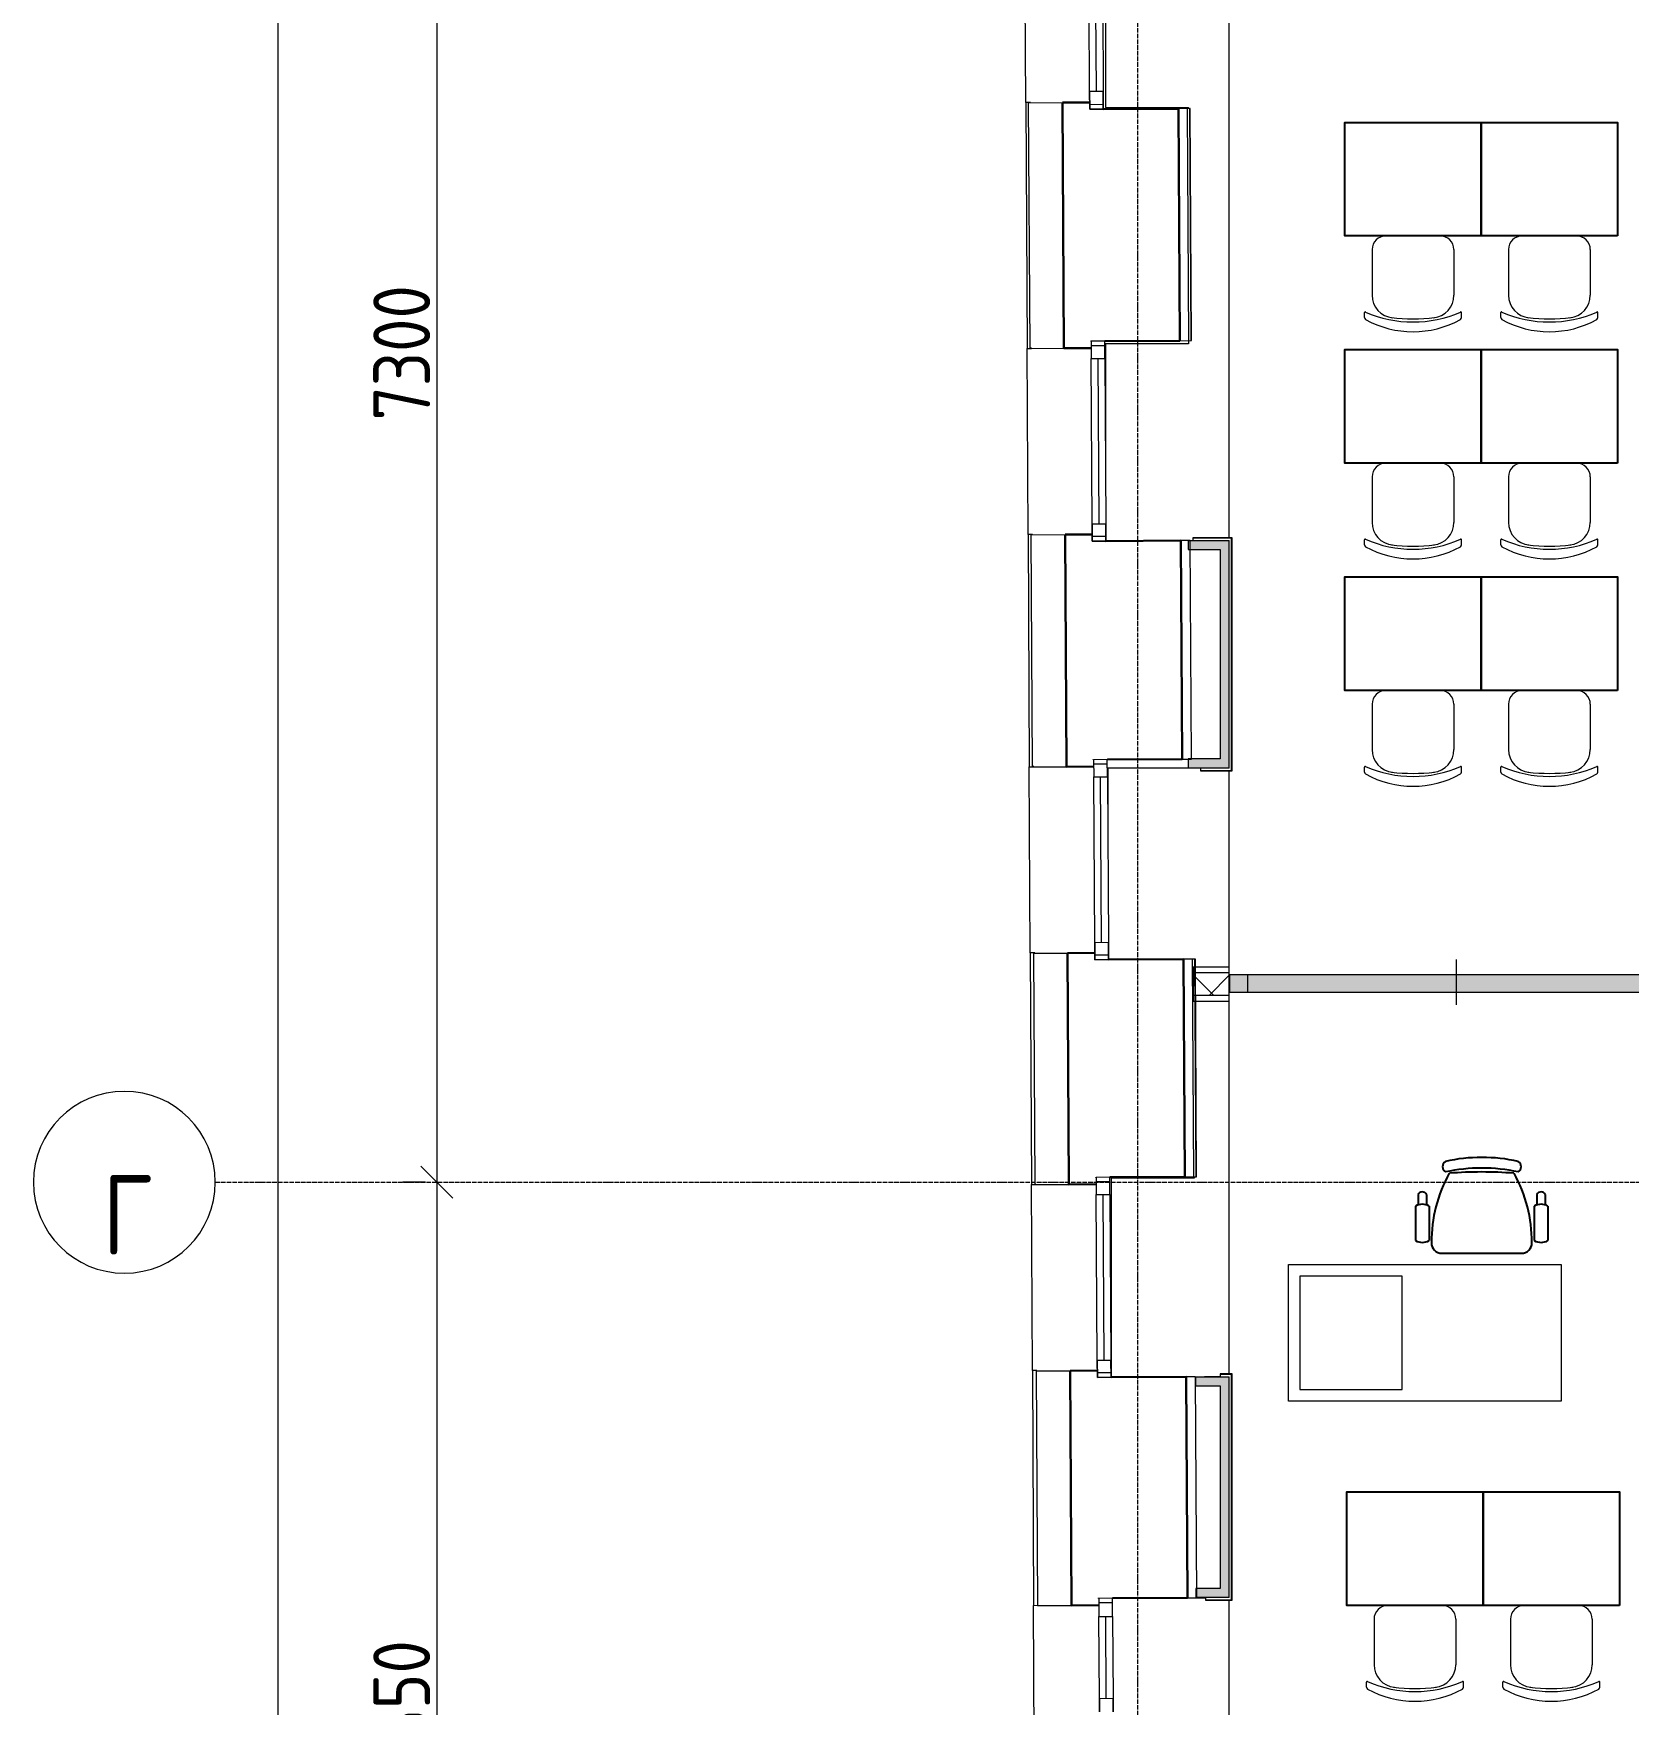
# Model space of a CAD drawing. Header units: millimetres. Extents: x -42533 to 645315, y 3457 to 82611.
# Drawn here: x 269187 to 276205, y 37122 to 44476 of the extents above; entities that cross this region are included whole.
import ezdxf

# ---------------------------------------------------------------- set-up
doc = ezdxf.new("R2010")
doc.units = ezdxf.units.MM
doc.linetypes.add('ADSK_Линия сетки', pattern=[25, 20, -2.5, 0, -2.5])
for name, color, linetype, lineweight in [('_ Окна', 7, 'Continuous', 9), ('Окна', 7, 'Continuous', 9), ('Оси', 253, 'Continuous', 9), ('Перекрытие', 7, 'Continuous', 18), ('Размеры', 7, 'Continuous', 9), ('Стены внутренние', 7, 'Continuous', 18), ('Стены наружные', 7, 'Continuous', 18), ('Стены несущие', 7, 'Continuous', 30), ('Стены отделка', 7, 'Continuous', 30), ('Стены штриховка', 7, 'Continuous', 9), ('ТХ', 5, 'Continuous', 0), ('Узлы', 7, 'Continuous', 18), ('ШТРИХОВКА', 252, 'Continuous', 15)]:
    doc.layers.add(name, color=color, linetype=linetype, lineweight=lineweight)
doc.layers.add('Линии', color=7, linetype='Continuous', lineweight=9, true_color=0x00a600)
doc.layers.add('ЭОМ_Лотки рабочие', color=5, linetype='Continuous')
doc.styles.add('GOST Common', font='GOST_Common.ttf', dxfattribs={"width": 0.9, "height": 350})
doc.styles.add('GOST Common_1', font='GOST_Common.ttf', dxfattribs={"width": 0.9, "height": 250})
doc.dimstyles.new('ADSK_Основной_2_5_мм', dxfattribs={"dimscale": 304.8, "dimtxt": 251.428749, "dimasz": 0.463911, "dimexe": 0.492126, "dimexo": 0.492126, "dimgap": 0.098425, "dimtad": 1, "dimrnd": 0.01, "dimdsep": 46, "dimtxsty": 'GOST Common_1', "dimblk1": 'OBLIQUE', "dimblk2": 'OBLIQUE', "dimsah": 1, "dimcen": 0.09, "dimdle": 0.492126, "dimazin": 2, "dimtfac": 1, "dimtdec": 4, "dimtix": 1, "dimtmove": 0, "dimatfit": 3, "dimfxl": 1, "dimtvp": 1, "dimtolj": 1, "dimtzin": 0, "dimlwd": 20, "dimlwe": 20, "dimarcsym": 2})

# ---------------------------------------------------------------- blocks, each defined once
blk = doc.blocks.new('_Oblique')
at = {"color": 0, "linetype": 'ByBlock', "lineweight": -2}
blk.add_line((-0.5, -0.5), (0.5, 0.5), dxfattribs=at)
blk = doc.blocks.new('*D1119')
at = {"layer": 'Defpoints', "color": 0, "transparency": 16777216}
for p in [(-9676.6, 43203.9), (-9776.6, 153.9), (-9676.6, 153.9)]:
    blk.add_point(p, dxfattribs=at)
at = {"layer": 'Размеры', "color": 0, "lineweight": 20, "transparency": 16777216}
for p, q in [((-9776.6, 43353.9), (-9776.6, 3.9)), ((-9826.6, 43203.9), (-9926.6, 43203.9)), ((-9826.6, 153.9), (-9926.6, 153.9))]:
    blk.add_line(p, q, dxfattribs=at)
at = {"layer": 'Размеры', "color": 0, "lineweight": 20, "transparency": 16777216, "xscale": 141.4, "yscale": 141.4, "zscale": 141.4}
for p, rotation in [((-9776.6, 43203.9), 90), ((-9776.6, 153.9), 270)]:
    blk.add_blockref('_Oblique', p, dxfattribs=dict(at, rotation=rotation))
at = {"layer": 'Размеры', "color": 0, "lineweight": 20, "transparency": 16777216, "insert": (-9931.6, 21678.9), "char_height": 250, "width": 971.623, "attachment_point": 5, "rotation": 90, "style": 'GOST Common_1'}
blk.add_mtext('\\A1;43050', dxfattribs=at)
blk = doc.blocks.new('*D1122')
at = {"layer": 'Defpoints', "color": 0, "transparency": 16777216}
for p in [(-8976.6, 20403.9), (-9076.6, 13103.9), (-8976.6, 13103.9)]:
    blk.add_point(p, dxfattribs=at)
at = {"layer": 'Размеры', "color": 0, "lineweight": 20, "transparency": 16777216}
for p, q in [((-9076.6, 20553.9), (-9076.6, 12953.9)), ((-9126.6, 20403.9), (-9226.6, 20403.9)), ((-9126.6, 13103.9), (-9226.6, 13103.9))]:
    blk.add_line(p, q, dxfattribs=at)
at = {"layer": 'Размеры', "color": 0, "lineweight": 20, "transparency": 16777216, "xscale": 141.4, "yscale": 141.4, "zscale": 141.4}
for p, rotation in [((-9076.6, 20403.9), 90), ((-9076.6, 13103.9), 270)]:
    blk.add_blockref('_Oblique', p, dxfattribs=dict(at, rotation=rotation))
at = {"layer": 'Размеры', "color": 0, "lineweight": 20, "transparency": 16777216, "insert": (-9231.6, 16753.9), "char_height": 250, "width": 756.843, "attachment_point": 5, "rotation": 90, "style": 'GOST Common_1'}
blk.add_mtext('\\A1;7300', dxfattribs=at)
blk = doc.blocks.new('*D1123')
at = {"layer": 'Defpoints', "color": 0, "transparency": 16777216}
for p in [(-8976.6, 13103.9), (-9076.6, 8453.9), (-8976.6, 8453.9)]:
    blk.add_point(p, dxfattribs=at)
at = {"layer": 'Размеры', "color": 0, "lineweight": 20, "transparency": 16777216}
for p, q in [((-9076.6, 13253.9), (-9076.6, 8303.9)), ((-9126.6, 13103.9), (-9226.6, 13103.9)), ((-9126.6, 8453.9), (-9226.6, 8453.9))]:
    blk.add_line(p, q, dxfattribs=at)
at = {"layer": 'Размеры', "color": 0, "lineweight": 20, "transparency": 16777216, "xscale": 141.4, "yscale": 141.4, "zscale": 141.4}
for p, rotation in [((-9076.6, 13103.9), 90), ((-9076.6, 8453.9), 270)]:
    blk.add_blockref('_Oblique', p, dxfattribs=dict(at, rotation=rotation))
at = {"layer": 'Размеры', "color": 0, "lineweight": 20, "transparency": 16777216, "insert": (-9231.6, 10778.9), "char_height": 250, "width": 782.412, "attachment_point": 5, "rotation": 90, "style": 'GOST Common_1'}
blk.add_mtext('\\A1;4650', dxfattribs=at)
blk = doc.blocks.new('Стул ученич штабелир №5-7')
at = {"color": 0, "linetype": 'ByBlock', "lineweight": -2}
for p, q in [((-120.1, 0), (120.1, 0)), ((-120.1, 0), (120.1, 0)), ((-179.9, -60), (-179.9, -260.3)), ((-179.9, -60), (-179.9, -260.3)), ((180.1, -60), (180.1, -260.3)), ((180.1, -60), (180.1, -260.3)), ((-213.4, -359), (-213.4, -337.3)), ((-213.4, -359), (-213.4, -337.3)), ((213.6, -359), (213.6, -337.3)), ((213.6, -359), (213.6, -337.3))]:
    blk.add_line(p, q, dxfattribs=at)
for centre, radius, start, end in [((-119.9, -60), 60, 90, 180), ((-119.9, -60), 60, 90, 180), ((120.1, -60), 60, 0, 90), ((120.1, -60), 60, 0, 90), ((-79.9, -260.3), 100, 180, 264.25844), ((-79.9, -260.3), 100, 180, 264.25844), ((80.1, -260.3), 100, 275.74156, 0), ((80.1, -260.3), 100, 275.74156, 0), ((-210.4, -337.3), 3, 63.89783, 180), ((-210.4, -337.3), 3, 63.89783, 180), ((-203.4, -359), 10, 180, 238.06825), ((-203.4, -359), 10, 180, 238.06825), ((0.1, 142.3), 520.8, 246.31951, 293.68049), ((0.1, 142.3), 520.8, 246.31951, 293.68049), ((0.1, 9), 430.5, 240.99166, 299.00834), ((0.1, 9), 430.5, 240.99166, 299.00834), ((0.1, 435.5), 800.4, 263.24698, 276.75302), ((0.1, 435.5), 800.4, 263.24698, 276.75302), ((203.6, -359), 10, 301.93175, 0), ((203.6, -359), 10, 301.93175, 0), ((210.6, -337.3), 3, 0, 116.10217), ((210.6, -337.3), 3, 0, 116.10217)]:
    blk.add_arc(centre, radius, start, end, dxfattribs=at)
blk = doc.blocks.new('ТХ 3 этаж')
at = {"color": 8, "linetype": 'Continuous'}
for p, q in [((2239.2, 12880.1), (2239.2, 12728.9)), ((2251.2, 12931.5), (2251.2, 12885.9)), ((2287.9, 12931.4), (2287.9, 12885.7)), ((2299.4, 12880.1), (2299.4, 12728.9)), ((2762.1, 12880.1), (2762.1, 12728.9)), ((2773.6, 12931.4), (2773.6, 12885.7)), ((2810.4, 12931.5), (2810.3, 12885.9)), ((2822.4, 12880.1), (2822.4, 12728.9)), ((2355.7, 12672.7), (2705.8, 12672.7))]:
    blk.add_line(p, q, dxfattribs=at)
at = {"color": 8}
for points in [[(2528.6, 17149.4), (1928.6, 17149.4), (1928.6, 17649.4), (2528.6, 17649.4)], [(3128.6, 17149.4), (2528.6, 17149.4), (2528.6, 17649.4), (3128.6, 17649.4)], [(2528.6, 16149.4), (1928.6, 16149.4), (1928.6, 16649.4), (2528.6, 16649.4)], [(3128.6, 16149.4), (2528.6, 16149.4), (2528.6, 16649.4), (3128.6, 16649.4)], [(2528.6, 15149.4), (1928.6, 15149.4), (1928.6, 15649.4), (2528.6, 15649.4)], [(3128.6, 15149.4), (2528.6, 15149.4), (2528.6, 15649.4), (3128.6, 15649.4)], [(2537.1, 11122.7), (1937.1, 11122.7), (1937.1, 11622.7), (2537.1, 11622.7)], [(3137.1, 11122.7), (2537.1, 11122.7), (2537.1, 11622.7), (3137.1, 11622.7)]]:
    blk.add_lwpolyline(points, close=True, dxfattribs=at)
at = {"color": 8, "linetype": 'Continuous'}
for centre, radius, start, end in [((2531.5, 12347), 747.5, 77.60199, 102.39777), ((2934.2, 12721.1), 624.5, 150.90677, 180.12147), ((2386.8, 13053.8), 28.1, 124.29147, 235.70827), ((2531.5, 12300.5), 747.5, 77.60199, 102.39777), ((2531.5, 11268.6), 1761.9, 85.39382, 94.65462), ((2127.4, 12721.1), 624.5, 359.87797, 29.10589), ((2676.1, 13053.8), 28.1, 304.29007, 55.70964), ((2269.6, 12922.9), 20.2, 24.89545, 155.33537), ((2792, 12923), 20.2, 24.89545, 155.33537), ((2269.3, 12830.1), 58.4, 58.95098, 121.04877), ((2792.3, 12830.1), 58.4, 58.95101, 121.04877), ((2269.3, 12778.9), 58.4, 238.95097, 301.04877), ((2792.3, 12778.9), 58.4, 238.95097, 301.04877), ((2355.1, 12718.1), 45.4, 177.81347, 270.74787), ((2706.4, 12718.1), 45.4, 269.25187, 2.18664)]:
    blk.add_arc(centre, radius, start, end, dxfattribs=at)
at = {"layer": 'ТХ', "color": 8}
for points in [[(2880.8, 12022.7), (1680.8, 12022.7), (1680.8, 12622.7), (2880.8, 12622.7)], [(2180.8, 12572.7), (1730.8, 12572.7), (1730.8, 12072.7), (2180.8, 12072.7)]]:
    blk.add_lwpolyline(points, close=True, dxfattribs=at)
at = {"layer": 'ТХ', "color": 8, "lineweight": 0}
for p in [(2228.6, 17149.4), (2828.6, 17149.4), (2228.6, 16149.4), (2828.6, 16149.4), (2228.6, 15149.4), (2828.6, 15149.4), (2237.1, 11122.7), (2837.1, 11122.7)]:
    blk.add_blockref('Стул ученич штабелир №5-7', p, dxfattribs=at)
blk = doc.blocks.new('План 3 этажа')
at = {"layer": 'Стены внутренние'}
for points in [[(-5630.44, 15887.732), (-5590.44, 15887.732), (-5590.711, 15927.732), (-5763.098, 15927.42), (-5762.856, 15887.732), (-5757.248, 15887.732)], [(-5630.44, 14926.433), (-5590.44, 14926.433), (-5590.44, 15887.732), (-5630.44, 15887.732), (-5630.44, 14966.433)], [(-5771.759, 14926.433), (-5630.44, 14926.433), (-5630.44, 14966.433), (-5771.759, 14965.688), (-5771.759, 14933.289)], [(-5734.778, 12208.209), (-5630.44, 12208.209), (-5630.44, 12248.209), (-5739.202, 12247.713), (-5739.202, 12208.209)], [(-5630.44, 11276.695), (-5590.44, 11276.695), (-5591.49, 12248.209), (-5630.44, 12247.957), (-5630.44, 11277.468)], [(-5734.778, 11276.695), (-5630.44, 11277.468), (-5630.44, 11316.695), (-5735.017, 11316.695), (-5734.778, 11277.468), (-5737.436, 11276.695)]]:
    blk.add_hatch(color=8, dxfattribs=at).paths.add_polyline_path(points)
at = {"layer": 'Стены внутренние', "lineweight": 9}
h = blk.add_hatch(dxfattribs=at)
h.set_pattern_fill('FP_3', color=8, style=0, pattern_type=2)
h.set_pattern_definition([(45, (507.34, 158.9), (-106.066, 106.066), []), (135, (507.34, 158.9), (-106.066, -106.066), [])])
h.paths.add_polyline_path([(-5610.715, 13925.301), (-5590.44, 13925.301), (-5590.44, 14025.301), (-5750.143, 14025.301), (-5750.143, 13925.301), (-5621.061, 13925.301)])
at = {"layer": 'Узлы'}
blk.add_hatch(color=8, dxfattribs=at).paths.add_polyline_path([(-64.657, 13940.301), (207.343, 13940.301), (207.343, 14015.948), (-5590.143, 14015.948), (-5590.143, 13940.301), (-66.657, 13940.301)])
at = {"layer": '_ Окна', "color": 8}
for p, q in [((-6175.153, 17905.629), (-6177.346, 18265.622)), ((-6144.788, 17845.813), (-6204.787, 17845.447)), ((-6138.329, 16785.15), (-6198.327, 16784.785)), ((-6163.553, 16000.982), (-6167.987, 16728.969)), ((-6133.213, 15945.166), (-6193.212, 15944.801)), ((-6127.113, 14943.678), (-6187.112, 14943.313)), ((-6152.338, 14159.51), (-6156.772, 14887.497)), ((-6121.997, 14103.694), (-6181.996, 14103.329)), ((-6115.919, 13105.687), (-6175.918, 13105.322)), ((-6141.144, 12321.519), (-6145.578, 13049.505)), ((-6110.803, 12265.703), (-6170.802, 12265.337)), ((-6104.637, 11253.215), (-6164.636, 11252.849)), ((-6132.078, 10833.04), (-6134.271, 11193.033))]:
    blk.add_line(p, q, dxfattribs=at)
at = {"layer": '_ Окна', "color": 8, "lineweight": 18}
for p, q in [((-6205.153, 17905.446), (-6145.154, 17905.812)), ((-6204.665, 17825.448), (-6205.153, 17905.446)), ((-6145.154, 17905.812), (-6144.667, 17825.813)), ((-6144.667, 17825.813), (-6204.665, 17825.448)), ((-6138.45, 16805.15), (-6198.449, 16804.785)), ((-6198.449, 16804.785), (-6197.986, 16728.786)), ((-6137.987, 16729.151), (-6138.45, 16805.15)), ((-6197.986, 16728.786), (-6137.987, 16729.151)), ((-6193.553, 16000.799), (-6133.554, 16001.165)), ((-6193.09, 15924.801), (-6193.553, 16000.799)), ((-6133.554, 16001.165), (-6133.091, 15925.166)), ((-6133.091, 15925.166), (-6193.09, 15924.801)), ((-6127.235, 14963.678), (-6187.234, 14963.313)), ((-6187.234, 14963.313), (-6186.771, 14887.314)), ((-6126.772, 14887.679), (-6127.235, 14963.678)), ((-6186.771, 14887.314), (-6126.772, 14887.679)), ((-6182.337, 14159.328), (-6122.338, 14159.693)), ((-6181.874, 14083.329), (-6182.337, 14159.328)), ((-6122.338, 14159.693), (-6121.876, 14083.694)), ((-6121.876, 14083.694), (-6181.874, 14083.329)), ((-6116.041, 13125.687), (-6176.04, 13125.321)), ((-6176.04, 13125.321), (-6175.577, 13049.323)), ((-6115.578, 13049.688), (-6116.041, 13125.687)), ((-6175.577, 13049.323), (-6115.578, 13049.688)), ((-6171.143, 12321.336), (-6111.144, 12321.702)), ((-6170.68, 12245.338), (-6171.143, 12321.336)), ((-6111.144, 12321.702), (-6110.682, 12245.703)), ((-6110.682, 12245.703), (-6170.68, 12245.338)), ((-6104.759, 11273.214), (-6164.758, 11272.849)), ((-6164.758, 11272.849), (-6164.27, 11192.85)), ((-6104.271, 11193.216), (-6104.759, 11273.214)), ((-6164.27, 11192.85), (-6104.271, 11193.216)), ((-6162.078, 10832.857), (-6102.079, 10833.222)), ((-6161.712, 10772.858), (-6162.078, 10832.857)), ((-6102.079, 10833.222), (-6101.714, 10773.224))]:
    blk.add_line(p, q, dxfattribs=at)
at = {"layer": 'Линии', "color": 8}
for p, q in [((-4590.44, 13884.757), (-4590.44, 14084.757)), ((207.343, 14015.948), (-5590.143, 14015.948)), ((-5590.143, 14015.948), (-5590.143, 13940.301)), ((-5510.143, 14015.948), (-5510.143, 13940.301)), ((-5590.143, 13940.301), (207.343, 13940.301))]:
    blk.add_line(p, q, dxfattribs=at)
at = {"layer": 'Окна', "color": 8}
for p, q in [((-6205.153, 17905.446), (-6207.345, 18265.44)), ((-6147.346, 18265.805), (-6145.154, 17905.812)), ((-6205.153, 17905.446), (-6204.665, 17825.448)), ((-6144.667, 17825.813), (-6145.154, 17905.812)), ((-6204.665, 17825.448), (-6144.667, 17825.813)), ((-6138.45, 16805.15), (-6198.449, 16804.785)), ((-6198.449, 16804.785), (-6197.986, 16728.786)), ((-6137.987, 16729.151), (-6138.45, 16805.15)), ((-6193.553, 16000.799), (-6197.986, 16728.786)), ((-6137.987, 16729.151), (-6133.554, 16001.165)), ((-6193.553, 16000.799), (-6193.09, 15924.801)), ((-6133.091, 15925.166), (-6133.554, 16001.165)), ((-6193.09, 15924.801), (-6133.091, 15925.166)), ((-6127.235, 14963.678), (-6187.234, 14963.313)), ((-6187.234, 14963.313), (-6186.771, 14887.314)), ((-6126.772, 14887.679), (-6127.235, 14963.678)), ((-6182.337, 14159.328), (-6186.771, 14887.314)), ((-6126.772, 14887.679), (-6122.338, 14159.693)), ((-6182.337, 14159.328), (-6181.874, 14083.329)), ((-6121.876, 14083.694), (-6122.338, 14159.693)), ((-6181.874, 14083.329), (-6121.876, 14083.694)), ((-6116.041, 13125.687), (-6176.04, 13125.321)), ((-6176.04, 13125.321), (-6175.577, 13049.323)), ((-6115.578, 13049.688), (-6116.041, 13125.687)), ((-6171.143, 12321.336), (-6175.577, 13049.323)), ((-6115.578, 13049.688), (-6111.144, 12321.702)), ((-6171.143, 12321.336), (-6170.68, 12245.338)), ((-6110.682, 12245.703), (-6111.144, 12321.702)), ((-6170.68, 12245.338), (-6110.682, 12245.703)), ((-6104.759, 11273.214), (-6164.758, 11272.849)), ((-6164.758, 11272.849), (-6164.27, 11192.85)), ((-6104.271, 11193.216), (-6104.759, 11273.214)), ((-6162.078, 10832.857), (-6164.27, 11192.85)), ((-6104.271, 11193.216), (-6102.079, 10833.222)), ((-6162.078, 10832.857), (-6161.712, 10772.858)), ((-6101.714, 10773.224), (-6102.079, 10833.222))]:
    blk.add_line(p, q, dxfattribs=at)
at = {"layer": 'Оси', "color": 8, "linetype": 'ADSK_Линия сетки'}
for p, q in [((-5993.092, -3523.688), (-5993.092, 44268.966)), ((-10051.774, 13103.902), (56512.196, 13103.902))]:
    blk.add_line(p, q, dxfattribs=at)
at = {"layer": 'Оси', "color": 8, "lineweight": 20}
for start, end in [(90, 270), (270, 90)]:
    blk.add_arc((-10451.774, 13103.902), 400, start, end, dxfattribs=at)
at = {"layer": 'Перекрытие', "color": 8}
for p, q in [((-6135.575, 19616.107), (-6135.575, 17833.037)), ((-5590.44, 15939.615), (-5590.44, 19606.336)), ((-6135.575, 17833.037), (-5770.44, 17833.037)), ((-5770.44, 17833.037), (-5770.44, 17828.092)), ((-5770.44, 16793.037), (-6135.575, 16793.037)), ((-6135.575, 16793.037), (-6135.575, 16333.044)), ((-5770.44, 16808.391), (-5770.44, 16793.037)), ((-6133.099, 15926.431), (-5925.415, 15926.431)), ((-5771.759, 14926.433), (-6125.575, 14926.433)), ((-6125.575, 14926.433), (-6125.575, 14691.112)), ((-5590.44, 14050.301), (-5590.44, 14914.433)), ((-6121.882, 14084.768), (-5945.575, 14084.768)), ((-5590.44, 12260.209), (-5590.44, 13900.301)), ((-6110.44, 13122.207), (-6110.44, 12245.705)), ((-5744.34, 13122.207), (-6110.44, 13122.207)), ((-5744.34, 13127.951), (-5744.34, 13122.207)), ((-5740.653, 12242.207), (-5739.202, 12242.207)), ((-5590.44, 8909.492), (-5590.44, 11264.695))]:
    blk.add_line(p, q, dxfattribs=at)
at = {"layer": 'Стены наружные', "color": 8}
for p, q in [((-6485.587, 17855.006), (-6494.407, 19573.724)), ((-6475.832, 15954.35), (-6480.034, 16773.079)), ((-6466.382, 14112.869), (-6470.583, 14931.596)), ((-6456.949, 12274.869), (-6461.151, 13093.594)), ((-6442.597, 9478.4), (-6451.649, 11242.111))]:
    blk.add_line(p, q, dxfattribs=at)
at = {"layer": 'Стены несущие', "color": 8}
for p, q in [((-6204.848, 17855.447), (-6324.846, 17854.716)), ((-6318.264, 16774.054), (-6324.846, 17854.716)), ((-5814.673, 17827.823), (-6144.667, 17825.813)), ((-5814.673, 17827.823), (-5808.456, 16807.16)), ((-6318.264, 16774.054), (-6198.266, 16774.785)), ((-6198.455, 16805.785), (-6198.449, 16804.785)), ((-6138.45, 16805.15), (-5808.456, 16807.16)), ((-6193.272, 15954.8), (-6313.27, 15954.069)), ((-6307.049, 14932.582), (-6313.27, 15954.069)), ((-5803.097, 15927.176), (-6133.091, 15925.166)), ((-5803.097, 15927.176), (-5797.241, 14965.688)), ((-6307.049, 14932.582), (-6187.051, 14933.313)), ((-6187.24, 14964.313), (-6187.234, 14963.313)), ((-6126.222, 14963.684), (-5797.241, 14965.688)), ((-6182.057, 14113.328), (-6302.055, 14112.598)), ((-6295.855, 13094.591), (-6302.055, 14112.598)), ((-5791.882, 14085.704), (-6121.876, 14083.694)), ((-5791.882, 14085.704), (-5786.047, 13127.697)), ((-6295.855, 13094.591), (-6175.857, 13095.322)), ((-6176.046, 13126.321), (-6176.04, 13125.321)), ((-6116.041, 13125.687), (-5786.047, 13127.697)), ((-6170.863, 12275.337), (-6290.861, 12274.606)), ((-6284.573, 11242.119), (-6290.861, 12274.606)), ((-5780.688, 12247.713), (-6110.682, 12245.703)), ((-5780.688, 12247.713), (-5774.765, 11275.224)), ((-6164.758, 11272.849), (-6164.77, 11274.849)), ((-6104.759, 11273.214), (-5774.765, 11275.224)), ((-6284.573, 11242.119), (-6164.575, 11242.849))]:
    blk.add_line(p, q, dxfattribs=at)
at = {"layer": 'Стены отделка', "color": 8, "lineweight": 9}
for p, q in [((-6465.587, 17855.109), (-6485.587, 17855.006)), ((-6485.587, 17855.006), (-6480.034, 16773.079)), ((-6474.843, 17853.803), (-6324.846, 17854.716)), ((-6465.581, 17853.859), (-6465.587, 17855.109)), ((-5762.674, 17828.14), (-5814.673, 17827.823)), ((-5756.457, 16807.476), (-5762.674, 17828.14)), ((-6480.034, 16773.079), (-6460.034, 16773.181)), ((-6460.04, 16774.191), (-6468.268, 16774.141)), ((-6468.268, 16774.141), (-6468.261, 16773.141)), ((-6468.261, 16773.141), (-6318.264, 16774.054)), ((-6460.034, 16773.181), (-6460.04, 16774.191)), ((-5808.456, 16807.16), (-5756.457, 16807.476)), ((-5768.457, 16807.403), (-5768.463, 16808.403)), ((-6455.833, 15954.453), (-6475.832, 15954.35)), ((-6475.832, 15954.35), (-6470.583, 14931.596)), ((-6463.267, 15953.156), (-6313.27, 15954.069)), ((-6455.826, 15953.201), (-6455.833, 15954.453)), ((-5763.098, 15927.42), (-5803.097, 15927.176)), ((-5771.759, 15927.732), (-5771.759, 15887.732)), ((-5771.759, 15927.732), (-5590.44, 15927.732)), ((-5771.759, 15887.732), (-5630.44, 15887.732)), ((-5757.242, 14965.931), (-5763.098, 15927.42)), ((-5580.44, 15939.732), (-5751.173, 15939.732)), ((-5751.173, 15939.732), (-5751.099, 15927.732)), ((-5630.44, 15887.732), (-5630.44, 14966.433)), ((-5590.44, 14926.433), (-5590.44, 15927.732)), ((-5578.44, 14916.433), (-5578.44, 15937.732)), ((-6470.583, 14931.596), (-6450.584, 14931.699)), ((-6450.589, 14932.708), (-6457.052, 14932.669)), ((-6457.052, 14932.669), (-6457.046, 14931.669)), ((-6457.046, 14931.669), (-6307.049, 14932.582)), ((-6450.584, 14931.699), (-6450.589, 14932.708)), ((-5797.241, 14965.688), (-5757.242, 14965.931)), ((-5630.44, 14966.433), (-5771.759, 14966.433)), ((-5771.759, 14966.433), (-5771.759, 14926.433)), ((-5590.44, 14926.433), (-5771.759, 14926.433)), ((-5717.001, 14926.433), (-5716.928, 14914.433)), ((-5716.928, 14914.433), (-5580.44, 14914.433)), ((-6446.382, 14112.972), (-6466.382, 14112.869)), ((-6466.382, 14112.869), (-6461.151, 13093.594)), ((-6452.052, 14111.684), (-6302.055, 14112.598)), ((-6446.375, 14111.719), (-6446.382, 14112.972)), ((-5739.883, 14086.021), (-5791.882, 14085.704)), ((-5590.44, 14050.301), (-5750.143, 14050.301)), ((-5750.143, 14050.301), (-5750.143, 13900.301)), ((-5734.048, 13128.013), (-5739.883, 14086.021)), ((-5590.44, 13900.301), (-5590.44, 14050.301)), ((-5750.143, 13900.301), (-5590.44, 13900.301)), ((-6461.151, 13093.594), (-6441.151, 13093.697)), ((-6441.156, 13094.706), (-6445.858, 13094.678)), ((-6445.858, 13094.678), (-6445.852, 13093.678)), ((-6445.852, 13093.678), (-6295.855, 13094.591)), ((-6441.151, 13093.697), (-6441.156, 13094.706)), ((-5786.047, 13127.697), (-5734.048, 13128.013)), ((-5746.048, 13127.94), (-5746.054, 13128.94)), ((-6436.949, 12274.972), (-6456.949, 12274.869)), ((-6456.949, 12274.869), (-6451.649, 11242.111)), ((-6440.858, 12273.693), (-6290.861, 12274.606)), ((-6436.943, 12273.717), (-6436.949, 12274.972)), ((-5740.688, 12247.957), (-5780.688, 12247.713)), ((-5740.688, 12247.957), (-5734.766, 11275.468)), ((-5739.202, 12248.209), (-5739.202, 12208.209)), ((-5739.202, 12248.209), (-5590.44, 12248.209)), ((-5739.202, 12208.209), (-5630.44, 12208.209)), ((-5630.69, 12248.626), (-5699.202, 12248.209)), ((-5580.44, 12260.209), (-5630.761, 12260.209)), ((-5630.761, 12260.209), (-5630.69, 12248.626)), ((-5630.44, 12208.209), (-5630.44, 11316.695)), ((-5590.44, 11276.695), (-5590.44, 12248.209)), ((-5578.44, 11266.695), (-5578.44, 12258.209)), ((-5774.765, 11275.224), (-5694.766, 11275.711)), ((-5630.44, 11316.695), (-5737.436, 11316.695)), ((-5737.436, 11316.695), (-5737.436, 11276.695)), ((-5590.44, 11276.695), (-5737.436, 11276.695)), ((-5694.766, 11275.711), (-5694.699, 11264.695)), ((-5694.699, 11264.695), (-5580.44, 11264.695)), ((-6451.649, 11242.111), (-6431.649, 11242.213)), ((-6431.654, 11243.223), (-6434.582, 11243.205)), ((-6434.582, 11243.205), (-6434.57, 11241.205)), ((-6434.57, 11241.205), (-6284.573, 11242.119)), ((-6431.649, 11242.213), (-6431.654, 11243.223)), ((-6284.573, 11242.119), (-6284.573, 11242.119))]:
    blk.add_line(p, q, dxfattribs=at)
at = {"layer": 'Стены штриховка', "color": 8}
for p, q in [((-6474.843, 17853.803), (-6468.268, 16774.141)), ((-5768.463, 16808.403), (-5774.673, 17828.067)), ((-5758.457, 16807.464), (-5764.674, 17828.128)), ((-6463.267, 15953.156), (-6457.052, 14932.669)), ((-5578.44, 15937.732), (-5751.16, 15937.732)), ((-5580.44, 14914.433), (-5580.44, 15939.732)), ((-5578.44, 15939.732), (-5580.44, 15939.732)), ((-5578.44, 15937.732), (-5578.44, 15939.732)), ((-5716.94, 14916.433), (-5578.44, 14916.433)), ((-5580.44, 14914.433), (-5578.44, 14914.433)), ((-5578.44, 14914.433), (-5578.44, 14916.433)), ((-6452.052, 14111.684), (-6445.858, 13094.678)), ((-5746.054, 13128.94), (-5751.882, 14085.948)), ((-5736.048, 13128.001), (-5741.883, 14086.009)), ((-5590.44, 14025.301), (-5750.143, 14025.301)), ((-5590.44, 13925.301), (-5750.143, 13925.301)), ((-6440.858, 12273.693), (-6434.582, 11243.205)), ((-5578.44, 12258.209), (-5630.749, 12258.209)), ((-5580.44, 11264.695), (-5580.44, 12260.209)), ((-5578.44, 12260.209), (-5580.44, 12260.209)), ((-5578.44, 12258.209), (-5578.44, 12260.209)), ((-5694.711, 11266.695), (-5578.44, 11266.695)), ((-5580.44, 11264.695), (-5578.44, 11264.695)), ((-5578.44, 11264.695), (-5578.44, 11266.695))]:
    blk.add_line(p, q, dxfattribs=at)
at = {"layer": 'ЭОМ_Лотки рабочие'}
blk.add_blockref('ТХ 3 этаж', (-7010.895, 118.542), dxfattribs=at)
at = {"layer": 'Оси', "color": 8, "insert": (-10437.297, 12961.051), "char_height": 350, "width": 232.2, "attachment_point": 5, "line_spacing_factor": 1.022766, "style": 'GOST Common'}
blk.add_mtext('\\pxqc,t0.25714,0.51429,0.77143,1.02857,1.28571,1.54286,1.8,2.05714,2.31429,2.57143,2.82857,3.08571,3.34286,3.6,3.85714,4.11429,4.37143,4.62857,4.88571,5.14286,5.4,5.65714,5.91429,6.17143,6.42857,6.68571,6.94286,7.2,7.45714,7.71429,7.97143,8.22857;{Г}', dxfattribs=at)
at = {"layer": 'Размеры', "color": 8, "lineweight": 20}
for base, p1, p2, override, picture, middle in [((-9776.621, 153.902), (-9676.636, 43203.902), (-9676.636, 153.902), {"dimpost": '<>', "dimfxl": 43050}, '*D1119', (-9931.621, 21678.902)), ((-9076.621, 13103.902), (-8976.636, 20403.902), (-8976.636, 13103.902), {"dimpost": '<>', "dimfxl": 7300}, '*D1122', (-9231.621, 16753.902)), ((-9076.621, 8453.902), (-8976.636, 13103.902), (-8976.636, 8453.902), {"dimpost": '<>', "dimfxl": 4650}, '*D1123', (-9231.621, 10778.902))]:
    dim = blk.add_linear_dim(base=base, p1=p1, p2=p2, angle=90, dimstyle='ADSK_Основной_2_5_мм', override=override, dxfattribs=at)
    dim.commit()
    dim.dimension.update_dxf_attribs({"geometry": picture, "text_midpoint": middle})

msp = doc.modelspace()

# ---------------------------------------------------------------- block references
at = {"layer": 'ШТРИХОВКА'}
msp.add_blockref('План 3 этажа', (280039.2, 26316.4), dxfattribs=at)

doc.saveas('drawing.dxf')
